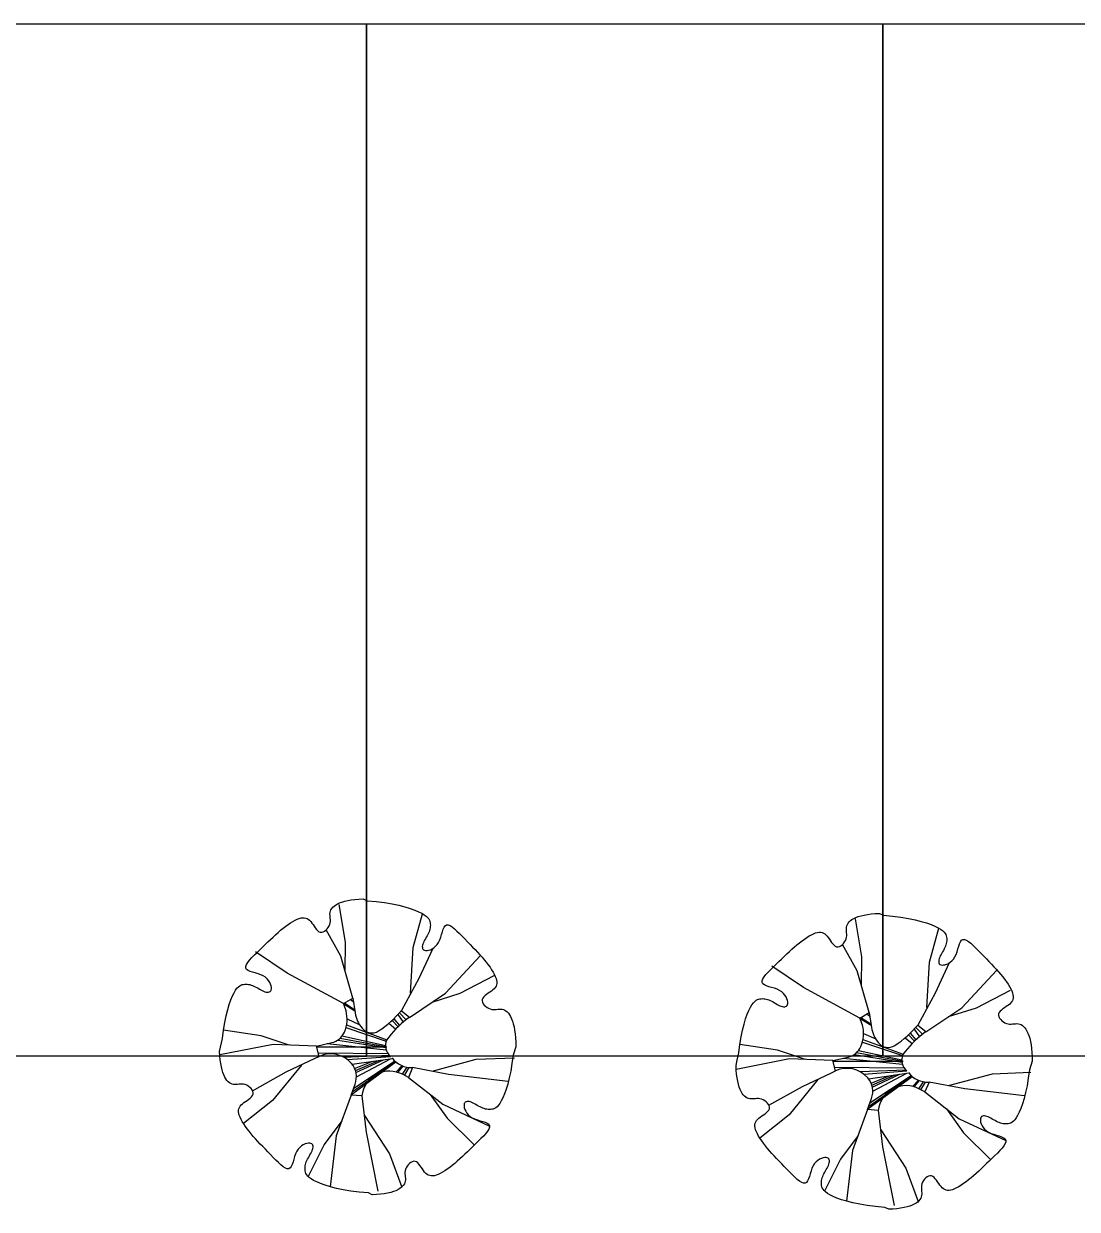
# Model space of a CAD drawing. Extents: x -93062 to 326984, y -142534 to 91021.
# Drawn here: x -54438.2 to -54199.2, y 80836.2 to 81105.2 of the extents above; entities that cross this region are included whole.
import ezdxf
from ezdxf.enums import TextEntityAlignment as Align

# ---------------------------------------------------------------- set-up
doc = ezdxf.new("R2010")
doc.units = 0
doc.header["$LTSCALE"] = 1000
doc.header["$MEASUREMENT"] = 0
doc.layers.get('0').update_dxf_attribs({"color": 8})
doc.styles.add('COMPLEX', font='COMPLEX')
doc.styles.add('hz', font='GEDITXT', dxfattribs={"width": 0.8, "bigfont": 'DXT'})
doc.styles.add('SIMPLEX', font='GEDITXT', dxfattribs={"height": 0.2, "bigfont": 'DXT'})
doc.styles.get("Standard").update_dxf_attribs({"font": 'gbenor.shx', "bigfont": 'gbcbig.shx'})

# ---------------------------------------------------------------- blocks, each defined once
blk = doc.blocks.new('A$C672165B9')
at = {"color": 251}
for p, q in [((9402.22, 11077.97), (11289.23, 11077.98)), ((10332.87, 10518.38), (10329.02, 10541.39)), ((10374.08, 10515.11), (10379.87, 10535.73)), ((10647.37, 10509.54), (10643.52, 10532.56)), ((10330.09, 10509.82), (10321.16, 10525.83)), ((10688.58, 10506.27), (10694.37, 10526.9)), ((10332.71, 10500.45), (10332.87, 10518.38)), ((10297.5, 10499.59), (10278.09, 10512.52)), ((10337.33, 10484.39), (10330.09, 10509.82)), ((10372.6, 10487.36), (10374.08, 10515.11)), ((10386.12, 10514.58), (10377.68, 10496.25)), ((10393.88, 10487.27), (10415.21, 10510.26)), ((10644.59, 10500.99), (10635.66, 10517)), ((10612, 10490.76), (10592.59, 10503.69)), ((10647.21, 10491.62), (10647.37, 10509.54)), ((10687.1, 10478.53), (10688.58, 10506.27)), ((10700.62, 10505.75), (10692.18, 10487.42)), ((10331.77, 10481), (10297.5, 10499.59)), ((10377.68, 10496.25), (10366.99, 10476.76)), ((10402.88, 10487.27), (10423.57, 10498.05)), ((10651.83, 10475.56), (10644.59, 10500.99)), ((10708.38, 10478.44), (10729.71, 10501.43)), ((10646.27, 10472.17), (10612, 10490.76)), ((10717.38, 10478.44), (10738.07, 10489.21)), ((10331.77, 10481), (10337.33, 10484.39)), ((10331.77, 10481), (10331.77, 10481)), ((10332.35, 10481.35), (10338.47, 10477.45)), ((10335.96, 10483.56), (10337.67, 10482.3)), ((10337.33, 10484.39), (10338.82, 10475.31)), ((10371.93, 10472.53), (10393.88, 10487.27)), ((10385.78, 10481.88), (10402.88, 10487.27)), ((10692.18, 10487.42), (10681.49, 10467.93)), ((10331.84, 10480.84), (10338.6, 10476.65)), ((10364.91, 10474.32), (10368.07, 10469.62)), ((10365.79, 10475.33), (10369.9, 10471.12)), ((10367.05, 10476.6), (10371.91, 10472.72)), ((10646.27, 10472.17), (10651.83, 10475.56)), ((10650.46, 10474.72), (10652.17, 10473.46)), ((10651.83, 10475.56), (10653.32, 10466.48)), ((10686.43, 10463.7), (10708.38, 10478.44)), ((10700.28, 10473.05), (10717.38, 10478.44)), ((10333.62, 10467.96), (10358.04, 10458.9)), ((10333.94, 10471.69), (10341.37, 10468.33)), ((10359.42, 10468.99), (10363.57, 10465.41)), ((10361.32, 10470.68), (10365.02, 10466.86)), ((10362.43, 10471.74), (10365.92, 10467.72)), ((10371.91, 10472.72), (10370.29, 10471.43)), ((10646.27, 10472.17), (10646.27, 10472.17)), ((10646.34, 10472), (10653.1, 10467.82)), ((10646.85, 10472.52), (10652.97, 10468.62)), ((10680.29, 10466.5), (10684.4, 10462.29)), ((10681.55, 10467.77), (10686.41, 10463.89)), ((10281.65, 10461.41), (10258.58, 10464.85)), ((10298.65, 10455.72), (10281.65, 10461.41)), ((10329.77, 10459.96), (10358.2, 10454.64)), ((10330.96, 10461.28), (10357.31, 10455.54)), ((10333.25, 10466.32), (10357.73, 10458.15)), ((10648.44, 10462.86), (10655.87, 10459.5)), ((10673.92, 10460.16), (10678.07, 10456.58)), ((10675.82, 10461.85), (10679.52, 10458.03)), ((10676.93, 10462.91), (10680.42, 10458.88)), ((10679.41, 10465.49), (10682.57, 10460.79)), ((10686.41, 10463.89), (10684.79, 10462.59)), ((10288.93, 10456.12), (10256.48, 10449.73)), ((10315.35, 10455.14), (10288.93, 10456.12)), ((10315.35, 10455.14), (10324.55, 10457.18)), ((10316.86, 10448.81), (10315.35, 10455.14)), ((10315.47, 10454.64), (10358.2, 10454.64)), ((10321.78, 10456.57), (10357.73, 10452.81)), ((10328.29, 10458.78), (10357.41, 10454.14)), ((10596.15, 10452.57), (10573.08, 10456.02)), ((10613.15, 10446.88), (10596.15, 10452.57)), ((10645.46, 10452.45), (10671.81, 10446.71)), ((10647.75, 10457.49), (10672.23, 10449.32)), ((10648.12, 10459.13), (10672.54, 10450.07)), ((10296.76, 10439.33), (10314.54, 10447.72)), ((10314.54, 10447.72), (10316.86, 10448.81)), ((10316.33, 10451.04), (10358.8, 10450.61)), ((10331.79, 10448.41), (10359.66, 10449.53)), ((10334.18, 10446.85), (10360.39, 10448.83)), ((10336.53, 10425.61), (10363.66, 10445.43)), ((10337.02, 10443.98), (10361.55, 10447.55)), ((10337.1, 10427.21), (10363.35, 10445.69)), ((10337.88, 10429.35), (10362.92, 10446.08)), ((10338.53, 10441.37), (10349.58, 10445.81)), ((10339, 10440.13), (10353.32, 10446.35)), ((10339.3, 10438.99), (10356, 10446.74)), ((10339.59, 10436.41), (10360.34, 10447.37)), ((10385.66, 10439.9), (10412.5, 10447.07)), ((10412.5, 10447.07), (10435.8, 10448.01)), ((10603.43, 10447.29), (10570.98, 10440.89)), ((10629.85, 10446.31), (10603.43, 10447.29)), ((10629.85, 10446.31), (10639.05, 10448.35)), ((10631.36, 10439.98), (10629.85, 10446.31)), ((10629.97, 10445.81), (10672.7, 10445.81)), ((10636.28, 10447.74), (10672.23, 10443.98)), ((10642.79, 10449.95), (10671.91, 10445.31)), ((10644.27, 10451.13), (10672.7, 10445.81)), ((10276.31, 10427.87), (10296.76, 10439.33)), ((10306.09, 10443.54), (10288.59, 10421.96)), ((10363.84, 10439.36), (10367.38, 10443.17)), ((10364.82, 10439.1), (10368.11, 10442.88)), ((10367.65, 10437.95), (10370.57, 10442.21)), ((10371.34, 10435.95), (10368.02, 10437.76)), ((10368.92, 10437.27), (10371.81, 10442.03)), ((10373.85, 10441.96), (10371.34, 10435.95)), ((10395.68, 10437.82), (10373.85, 10441.96)), ((10432.01, 10433.53), (10395.68, 10437.82)), ((10611.26, 10430.5), (10629.04, 10438.89)), ((10629.04, 10438.89), (10631.36, 10439.98)), ((10630.83, 10442.21), (10673.3, 10441.78)), ((10646.29, 10439.58), (10674.16, 10440.7)), ((10648.68, 10438.01), (10674.89, 10440)), ((10651.52, 10435.14), (10676.05, 10438.72)), ((10653.8, 10430.16), (10670.5, 10437.91)), ((10654.09, 10427.58), (10674.84, 10438.54)), ((10700.16, 10431.07), (10727, 10438.23)), ((10727, 10438.23), (10750.3, 10439.18)), ((10336.38, 10425.21), (10338.82, 10431.93)), ((10371.34, 10435.95), (10392.15, 10419.64)), ((10590.81, 10419.03), (10611.26, 10430.5)), ((10620.59, 10434.71), (10603.09, 10413.13)), ((10651.03, 10416.78), (10678.16, 10436.6)), ((10651.6, 10418.37), (10677.85, 10436.86)), ((10652.38, 10420.52), (10677.42, 10437.25)), ((10653.03, 10432.54), (10664.08, 10436.97)), ((10653.5, 10431.3), (10667.82, 10437.52)), ((10678.34, 10430.53), (10681.88, 10434.33)), ((10679.32, 10430.26), (10682.61, 10434.05)), ((10682.15, 10429.12), (10685.07, 10433.37)), ((10683.42, 10428.44), (10686.31, 10433.2)), ((10688.35, 10433.13), (10685.84, 10427.12)), ((10710.18, 10428.98), (10688.35, 10433.13)), ((10336.38, 10425.21), (10327.29, 10400.38)), ((10342.86, 10424.69), (10336.38, 10425.21)), ((10345.67, 10402.64), (10343.04, 10424.81)), ((10384.52, 10425.67), (10394.93, 10411.08)), ((10685.84, 10427.12), (10682.52, 10428.93)), ((10685.84, 10427.12), (10706.65, 10410.8)), ((10746.51, 10424.7), (10710.18, 10428.98)), ((10288.59, 10421.96), (10270.81, 10407.91)), ((10392.15, 10419.64), (10420.73, 10406.4)), ((10650.88, 10416.38), (10641.79, 10391.55)), ((10650.88, 10416.38), (10653.32, 10423.1)), ((10657.36, 10415.85), (10650.88, 10416.38)), ((10660.17, 10393.81), (10657.54, 10415.98)), ((10699.02, 10416.84), (10709.43, 10402.25)), ((10330.67, 10409.5), (10320.01, 10395.09)), ((10344.55, 10412.82), (10359.66, 10389.5)), ((10394.93, 10411.08), (10411.57, 10394.73)), ((10603.09, 10413.13), (10585.31, 10399.08)), ((10706.65, 10410.8), (10735.23, 10397.56)), ((10352.82, 10366.77), (10345.67, 10402.64)), ((10659.05, 10403.98), (10674.16, 10380.67)), ((10709.43, 10402.25), (10726.07, 10385.89)), ((10320.01, 10395.09), (10310.27, 10375.56)), ((10327.29, 10400.38), (10323.57, 10369.44)), ((10645.17, 10400.67), (10634.51, 10386.26)), ((10359.66, 10389.5), (10367.2, 10369.16)), ((10641.79, 10391.55), (10638.07, 10360.61)), ((10667.32, 10357.94), (10660.17, 10393.81)), ((10634.51, 10386.26), (10624.77, 10366.73)), ((10674.16, 10380.67), (10681.7, 10360.33))]:
    blk.add_line(p, q, dxfattribs=at)
at = {"color": 251, "ltscale": 3}
for p, q in [((10031.22, 11077.97), (10345.72, 11077.97)), ((10345.72, 10448.97), (10345.72, 11077.97)), ((10345.72, 11077.97), (10660.22, 11077.97)), ((10345.72, 11077.97), (10345.72, 10448.97)), ((10660.22, 10448.97), (10660.22, 11077.98)), ((10660.22, 11077.98), (10974.72, 11077.97)), ((10660.22, 11077.97), (10660.22, 10448.97)), ((10345.72, 10448.97), (10031.22, 10448.97)), ((10660.22, 10448.97), (10345.72, 10448.97)), ((10345.72, 10448.97), (10345.72, 10448.97)), ((10974.72, 10448.97), (10660.22, 10448.97)), ((10660.22, 10448.97), (10660.22, 10448.97))]:
    blk.add_line(p, q, dxfattribs=at)
at = {"color": 251}
for points in [[(10369.18, 10377.22), (10369.24, 10376.31), (10369.33, 10375.41), (10369.4, 10374.54), (10369.42, 10373.68), (10369.35, 10372.83), (10369.15, 10372), (10368.82, 10371.2), (10368.35, 10370.41), (10367.73, 10369.66), (10366.95, 10368.93), (10366.01, 10368.25), (10364.9, 10367.6), (10363.61, 10367), (10362.14, 10366.44), (10360.48, 10365.94), (10358.63, 10365.5), (10356.59, 10365.13), (10354.35, 10364.83), (10351.92, 10364.62), (10349.29, 10364.48), (10346.86, 10365.66), (10341.31, 10366.14), (10336.23, 10366.77), (10331.63, 10367.55), (10327.49, 10368.42), (10323.81, 10369.37), (10320.58, 10370.35), (10317.79, 10371.36), (10315.45, 10372.34), (10313.54, 10373.28), (10312.01, 10374.18), (10310.83, 10375.04), (10309.94, 10375.87), (10309.3, 10376.68), (10308.86, 10377.47), (10308.58, 10378.24), (10308.42, 10379.02), (10308.32, 10379.79), (10308.29, 10380.56), (10308.32, 10381.34), (10308.42, 10382.12), (10308.58, 10382.91), (10308.8, 10383.71), (10309.09, 10384.53), (10309.45, 10385.35), (10309.86, 10386.19), (10310.32, 10387.05), (10310.8, 10387.9), (10311.29, 10388.76), (10311.76, 10389.6), (10312.2, 10390.43), (10312.58, 10391.25), (10312.88, 10392.03), (10313.09, 10392.78), (10313.19, 10393.49), (10313.18, 10394.14), (10313.05, 10394.71), (10312.79, 10395.19), (10312.4, 10395.57), (10311.86, 10395.84), (10311.16, 10395.97), (10310.32, 10395.96), (10309.35, 10395.8), (10308.3, 10395.47), (10307.21, 10394.96), (10306.13, 10394.28), (10305.08, 10393.39), (10304.11, 10392.31), (10303.27, 10391), (10302.57, 10389.49), (10301.99, 10387.85), (10301.48, 10386.17), (10300.99, 10384.54), (10300.5, 10383.05), (10299.94, 10381.8), (10299.27, 10380.89), (10298.46, 10380.39), (10297.47, 10380.38), (10296.31, 10380.81), (10295.01, 10381.62), (10293.59, 10382.74), (10292.09, 10384.1), (10290.52, 10385.64), (10288.92, 10387.28), (10287.31, 10388.95), (10285.71, 10390.6), (10284.13, 10392.23), (10282.58, 10393.83), (10281.06, 10395.41), (10279.59, 10396.98), (10278.16, 10398.53), (10276.78, 10400.08), (10275.47, 10401.62), (10274.21, 10403.16), (10273.04, 10404.69), (10271.95, 10406.19), (10270.96, 10407.66), (10270.09, 10409.08), (10269.34, 10410.44), (10268.72, 10411.72), (10268.26, 10412.93), (10267.95, 10414.03), (10267.8, 10415.06), (10267.81, 10416), (10267.98, 10416.89), (10268.3, 10417.71), (10268.76, 10418.49), (10269.38, 10419.23), (10270.15, 10419.95), (10271.05, 10420.65), (10272.03, 10421.34), (10273.05, 10422.03), (10274.05, 10422.73), (10274.97, 10423.45), (10275.74, 10424.19), (10276.33, 10424.96), (10276.67, 10425.77), (10276.71, 10426.62), (10276.5, 10427.5), (10276.05, 10428.36), (10275.42, 10429.19), (10274.65, 10429.96), (10273.77, 10430.63), (10272.83, 10431.19), (10271.86, 10431.59), (10270.9, 10431.83), (10269.96, 10431.93), (10269.04, 10431.93), (10268.13, 10431.87), (10267.24, 10431.78), (10266.36, 10431.71), (10265.5, 10431.69), (10264.65, 10431.76), (10263.83, 10431.96), (10263.02, 10432.29), (10262.23, 10432.76), (10261.48, 10433.38), (10260.76, 10434.16), (10260.07, 10435.1), (10259.42, 10436.21), (10258.82, 10437.5), (10258.26, 10438.97), (10257.76, 10440.63), (10257.33, 10442.48), (10256.95, 10444.52), (10256.66, 10446.76), (10256.44, 10449.19), (10256.31, 10451.82), (10256.79, 10454.49), (10257.96, 10459.8), (10258.6, 10464.88), (10259.37, 10469.48), (10260.24, 10473.62), (10261.19, 10477.31), (10262.18, 10480.53), (10263.18, 10483.32), (10264.16, 10485.66), (10265.1, 10487.57), (10266, 10489.1), (10266.86, 10490.28), (10267.69, 10491.17), (10268.5, 10491.81), (10269.29, 10492.25), (10270.07, 10492.53), (10270.84, 10492.7), (10271.61, 10492.79), (10272.38, 10492.82), (10273.16, 10492.79), (10273.94, 10492.7), (10274.73, 10492.53), (10275.53, 10492.31), (10276.35, 10492.02), (10277.17, 10491.67), (10278.02, 10491.25), (10278.87, 10490.79), (10279.72, 10490.31), (10280.58, 10489.82), (10281.42, 10489.35), (10282.26, 10488.91), (10283.07, 10488.54), (10283.85, 10488.23), (10284.61, 10488.03), (10285.31, 10487.92), (10285.96, 10487.93), (10286.53, 10488.06), (10287.01, 10488.32), (10287.39, 10488.72), (10287.66, 10489.26), (10287.79, 10489.95), (10287.78, 10490.8), (10287.62, 10491.76), (10287.29, 10492.81), (10286.79, 10493.9), (10286.1, 10494.98), (10285.22, 10496.03), (10284.13, 10497), (10282.83, 10497.84), (10281.32, 10498.54), (10279.67, 10499.13), (10277.99, 10499.64), (10276.36, 10500.12), (10274.88, 10500.62), (10273.63, 10501.17), (10272.71, 10501.84), (10272.21, 10502.65), (10272.2, 10503.64), (10272.63, 10504.8), (10273.44, 10506.1), (10274.56, 10507.52), (10275.92, 10509.02), (10277.46, 10510.59), (10279.1, 10512.19), (10280.77, 10513.8), (10282.43, 10515.4), (10284.05, 10516.98), (10285.65, 10518.53), (10287.24, 10520.05), (10288.8, 10521.52), (10290.36, 10522.95), (10291.9, 10524.33), (10293.44, 10525.65), (10294.98, 10526.9), (10296.51, 10528.08), (10298.01, 10529.16), (10299.48, 10530.15), (10300.9, 10531.03), (10302.26, 10531.78), (10303.54, 10532.39), (10304.75, 10532.85), (10305.86, 10533.16), (10306.88, 10533.31), (10307.83, 10533.3), (10308.71, 10533.13), (10309.53, 10532.82), (10310.31, 10532.35), (10311.05, 10531.73), (10311.77, 10530.97), (10312.47, 10530.07), (10313.16, 10529.08), (10313.85, 10528.06), (10314.55, 10527.06), (10315.27, 10526.15), (10316.01, 10525.37), (10316.78, 10524.78), (10317.59, 10524.44), (10318.45, 10524.4), (10319.32, 10524.62), (10320.19, 10525.06), (10321.02, 10525.69), (10321.78, 10526.46), (10322.46, 10527.34), (10323.01, 10528.28), (10323.41, 10529.25), (10323.65, 10530.21), (10323.75, 10531.15), (10323.75, 10532.07), (10323.69, 10532.98), (10323.61, 10533.88), (10323.53, 10534.75), (10323.51, 10535.61), (10323.59, 10536.46), (10323.78, 10537.29), (10324.11, 10538.09), (10324.58, 10538.88), (10325.2, 10539.63), (10325.98, 10540.36), (10326.92, 10541.04), (10328.03, 10541.69), (10329.32, 10542.29), (10330.8, 10542.85), (10332.46, 10543.35), (10334.31, 10543.79), (10336.35, 10544.16), (10338.58, 10544.46), (10341.01, 10544.67), (10343.64, 10544.81), (10346.07, 10543.63), (10351.63, 10543.15), (10356.7, 10542.52), (10361.31, 10541.74), (10365.45, 10540.87), (10369.13, 10539.92), (10372.36, 10538.94), (10375.14, 10537.93), (10377.48, 10536.95), (10379.39, 10536.01), (10380.92, 10535.11), (10382.1, 10534.25), (10382.99, 10533.42), (10383.63, 10532.61), (10384.07, 10531.82), (10384.35, 10531.04), (10384.52, 10530.27), (10384.61, 10529.5), (10384.65, 10528.73), (10384.61, 10527.95), (10384.52, 10527.17), (10384.36, 10526.38), (10384.13, 10525.58), (10383.84, 10524.76), (10383.49, 10523.94), (10383.07, 10523.09), (10382.61, 10522.24), (10382.13, 10521.39), (10381.64, 10520.53), (10381.17, 10519.69), (10380.74, 10518.86), (10380.36, 10518.04), (10380.05, 10517.26), (10379.85, 10516.51), (10379.74, 10515.8), (10379.75, 10515.15), (10379.88, 10514.58), (10380.14, 10514.1), (10380.54, 10513.72), (10381.08, 10513.45), (10381.77, 10513.32), (10382.62, 10513.33), (10383.58, 10513.49), (10384.63, 10513.82), (10385.72, 10514.32), (10386.81, 10515.01), (10387.85, 10515.9), (10388.82, 10516.98), (10389.67, 10518.29), (10390.36, 10519.8), (10390.95, 10521.44), (10391.46, 10523.12), (10391.94, 10524.75), (10392.44, 10526.24), (10393, 10527.49), (10393.66, 10528.4), (10394.47, 10528.9), (10395.46, 10528.91), (10396.62, 10528.48), (10397.92, 10527.67), (10399.34, 10526.55), (10400.84, 10525.19), (10402.41, 10523.65), (10404.01, 10522.01), (10405.63, 10520.34), (10407.23, 10518.69), (10408.8, 10517.06), (10410.35, 10515.46), (10411.87, 10513.88), (10413.34, 10512.31), (10414.77, 10510.76), (10416.15, 10509.21), (10417.47, 10507.67), (10418.72, 10506.13), (10419.9, 10504.6), (10420.98, 10503.1), (10421.97, 10501.63), (10422.85, 10500.21), (10423.6, 10498.85), (10424.21, 10497.57), (10424.68, 10496.36), (10424.98, 10495.26), (10425.13, 10494.23), (10425.12, 10493.28), (10424.95, 10492.4), (10424.64, 10491.58), (10424.17, 10490.8), (10423.55, 10490.06), (10422.79, 10489.34), (10421.89, 10488.64), (10420.9, 10487.95), (10419.88, 10487.26), (10418.88, 10486.56), (10417.97, 10485.84), (10417.19, 10485.1), (10416.6, 10484.33), (10416.27, 10483.52), (10416.22, 10482.67), (10416.44, 10481.79), (10416.88, 10480.93), (10417.51, 10480.1), (10418.28, 10479.33), (10419.16, 10478.66), (10420.1, 10478.1), (10421.07, 10477.7), (10422.03, 10477.46), (10422.97, 10477.36), (10423.9, 10477.36), (10424.8, 10477.42), (10425.7, 10477.51), (10426.57, 10477.58), (10427.43, 10477.6), (10428.28, 10477.53), (10429.11, 10477.33), (10429.92, 10477), (10430.7, 10476.53), (10431.45, 10475.91), (10432.18, 10475.13), (10432.87, 10474.19), (10433.51, 10473.08), (10434.11, 10471.79), (10434.67, 10470.32), (10435.17, 10468.66), (10435.61, 10466.81), (10435.98, 10464.77), (10436.28, 10462.53), (10436.5, 10460.1), (10436.63, 10457.47), (10436.67, 10454.64), (10434.98, 10449.49), (10434.34, 10444.41), (10433.57, 10439.81), (10432.69, 10435.67), (10431.75, 10431.98), (10430.76, 10428.76), (10429.76, 10425.97), (10428.77, 10423.63), (10427.83, 10421.72), (10426.94, 10420.19), (10426.07, 10419.01), (10425.24, 10418.12), (10424.43, 10417.48), (10423.64, 10417.04), (10422.87, 10416.76), (10422.09, 10416.59), (10421.32, 10416.5), (10420.55, 10416.47), (10419.77, 10416.5), (10418.99, 10416.59), (10418.2, 10416.76), (10417.4, 10416.98), (10416.59, 10417.27), (10415.76, 10417.62), (10414.92, 10418.04), (10414.06, 10418.5), (10413.21, 10418.98), (10412.35, 10419.47), (10411.51, 10419.94), (10410.68, 10420.38), (10409.87, 10420.75), (10409.08, 10421.06), (10408.33, 10421.26), (10407.62, 10421.37), (10406.98, 10421.36), (10406.4, 10421.23), (10405.92, 10420.97), (10405.54, 10420.57), (10405.27, 10420.03), (10405.14, 10419.34), (10405.15, 10418.49), (10405.31, 10417.53), (10405.64, 10416.48), (10406.15, 10415.39), (10406.83, 10414.31), (10407.72, 10413.26), (10408.8, 10412.29), (10410.11, 10411.45), (10411.62, 10410.75), (10413.26, 10410.16), (10414.94, 10409.65), (10416.57, 10409.17), (10418.06, 10408.67), (10419.31, 10408.12), (10420.23, 10407.45), (10420.72, 10406.64), (10420.74, 10405.65), (10420.3, 10404.49), (10419.49, 10403.19), (10418.37, 10401.77), (10417.01, 10400.27), (10415.47, 10398.7), (10413.84, 10397.1), (10412.16, 10395.49), (10410.51, 10393.89), (10408.88, 10392.31), (10407.28, 10390.76), (10405.7, 10389.24), (10404.13, 10387.77), (10402.58, 10386.34), (10401.03, 10384.96), (10399.49, 10383.64), (10397.95, 10382.39), (10396.42, 10381.21), (10394.92, 10380.13), (10393.45, 10379.14), (10392.03, 10378.26), (10390.67, 10377.51), (10389.39, 10376.9), (10388.19, 10376.44), (10387.08, 10376.13), (10386.05, 10375.98), (10385.11, 10375.99), (10384.23, 10376.16), (10383.4, 10376.47), (10382.62, 10376.94), (10381.88, 10377.56), (10381.16, 10378.32), (10380.46, 10379.22), (10379.77, 10380.21), (10379.08, 10381.23), (10378.38, 10382.23), (10377.67, 10383.14), (10376.93, 10383.92), (10376.15, 10384.51), (10375.34, 10384.85), (10374.49, 10384.89), (10373.61, 10384.67), (10372.75, 10384.23), (10371.92, 10383.6), (10371.15, 10382.83), (10370.48, 10381.95), (10369.92, 10381.01), (10369.52, 10380.04), (10369.28, 10379.08), (10369.18, 10378.14)], [(10683.68, 10368.38), (10683.74, 10367.48), (10683.83, 10366.58), (10683.9, 10365.71), (10683.92, 10364.84), (10683.85, 10364), (10683.65, 10363.17), (10683.32, 10362.36), (10682.85, 10361.58), (10682.23, 10360.83), (10681.45, 10360.1), (10680.51, 10359.41), (10679.4, 10358.77), (10678.11, 10358.17), (10676.64, 10357.61), (10674.98, 10357.11), (10673.13, 10356.67), (10671.09, 10356.3), (10668.85, 10356), (10666.42, 10355.78), (10663.79, 10355.65), (10661.36, 10356.83), (10655.81, 10357.3), (10650.73, 10357.94), (10646.13, 10358.71), (10641.99, 10359.59), (10638.31, 10360.53), (10635.08, 10361.52), (10632.29, 10362.52), (10629.95, 10363.51), (10628.04, 10364.45), (10626.51, 10365.34), (10625.33, 10366.21), (10624.44, 10367.04), (10623.8, 10367.85), (10623.36, 10368.64), (10623.08, 10369.41), (10622.92, 10370.18), (10622.82, 10370.96), (10622.79, 10371.73), (10622.82, 10372.51), (10622.92, 10373.29), (10623.08, 10374.08), (10623.3, 10374.88), (10623.59, 10375.69), (10623.95, 10376.52), (10624.36, 10377.36), (10624.82, 10378.22), (10625.3, 10379.07), (10625.79, 10379.93), (10626.26, 10380.77), (10626.7, 10381.6), (10627.08, 10382.41), (10627.38, 10383.2), (10627.59, 10383.95), (10627.69, 10384.66), (10627.68, 10385.3), (10627.55, 10385.88), (10627.29, 10386.36), (10626.9, 10386.74), (10626.36, 10387.01), (10625.66, 10387.14), (10624.82, 10387.13), (10623.85, 10386.97), (10622.8, 10386.64), (10621.71, 10386.13), (10620.63, 10385.45), (10619.58, 10384.56), (10618.61, 10383.48), (10617.77, 10382.17), (10617.07, 10380.66), (10616.49, 10379.02), (10615.98, 10377.34), (10615.49, 10375.71), (10615, 10374.22), (10614.44, 10372.97), (10613.77, 10372.05), (10612.96, 10371.55), (10611.97, 10371.54), (10610.81, 10371.98), (10609.51, 10372.79), (10608.09, 10373.91), (10606.59, 10375.27), (10605.02, 10376.81), (10603.42, 10378.44), (10601.81, 10380.12), (10600.21, 10381.77), (10598.63, 10383.4), (10597.08, 10385), (10595.56, 10386.58), (10594.09, 10388.15), (10592.66, 10389.7), (10591.28, 10391.25), (10589.97, 10392.79), (10588.71, 10394.33), (10587.54, 10395.86), (10586.45, 10397.36), (10585.46, 10398.83), (10584.59, 10400.25), (10583.84, 10401.61), (10583.22, 10402.89), (10582.76, 10404.09), (10582.45, 10405.2), (10582.3, 10406.23), (10582.31, 10407.17), (10582.48, 10408.05), (10582.8, 10408.88), (10583.26, 10409.66), (10583.88, 10410.4), (10584.65, 10411.12), (10585.54, 10411.81), (10586.53, 10412.51), (10587.55, 10413.2), (10588.55, 10413.9), (10589.47, 10414.61), (10590.24, 10415.35), (10590.83, 10416.13), (10591.17, 10416.94), (10591.21, 10417.79), (10591, 10418.67), (10590.55, 10419.53), (10589.92, 10420.36), (10589.15, 10421.13), (10588.27, 10421.8), (10587.33, 10422.36), (10586.36, 10422.76), (10585.4, 10423), (10584.46, 10423.1), (10583.54, 10423.1), (10582.63, 10423.04), (10581.74, 10422.95), (10580.86, 10422.88), (10580, 10422.86), (10579.15, 10422.93), (10578.33, 10423.13), (10577.52, 10423.46), (10576.73, 10423.93), (10575.98, 10424.55), (10575.26, 10425.33), (10574.57, 10426.27), (10573.92, 10427.38), (10573.32, 10428.67), (10572.76, 10430.14), (10572.26, 10431.8), (10571.83, 10433.65), (10571.45, 10435.69), (10571.16, 10437.93), (10570.94, 10440.36), (10570.81, 10442.99), (10571.29, 10445.66), (10572.46, 10450.97), (10573.1, 10456.05), (10573.87, 10460.65), (10574.74, 10464.79), (10575.69, 10468.47), (10576.68, 10471.7), (10577.68, 10474.49), (10578.66, 10476.83), (10579.6, 10478.74), (10580.5, 10480.27), (10581.36, 10481.45), (10582.19, 10482.34), (10583, 10482.98), (10583.79, 10483.42), (10584.57, 10483.69), (10585.34, 10483.86), (10586.11, 10483.96), (10586.88, 10483.99), (10587.66, 10483.96), (10588.44, 10483.86), (10589.23, 10483.7), (10590.03, 10483.48), (10590.85, 10483.19), (10591.67, 10482.83), (10592.52, 10482.42), (10593.37, 10481.96), (10594.22, 10481.48), (10595.08, 10480.99), (10595.92, 10480.52), (10596.76, 10480.08), (10597.57, 10479.7), (10598.35, 10479.4), (10599.11, 10479.19), (10599.81, 10479.09), (10600.46, 10479.1), (10601.03, 10479.23), (10601.51, 10479.49), (10601.89, 10479.88), (10602.16, 10480.42), (10602.29, 10481.12), (10602.28, 10481.96), (10602.12, 10482.93), (10601.79, 10483.98), (10601.29, 10485.06), (10600.6, 10486.15), (10599.72, 10487.2), (10598.63, 10488.17), (10597.33, 10489.01), (10595.82, 10489.71), (10594.17, 10490.29), (10592.49, 10490.8), (10590.86, 10491.29), (10589.38, 10491.78), (10588.13, 10492.34), (10587.21, 10493.01), (10586.71, 10493.82), (10586.7, 10494.81), (10587.13, 10495.97), (10587.94, 10497.27), (10589.06, 10498.69), (10590.42, 10500.19), (10591.96, 10501.76), (10593.6, 10503.36), (10595.27, 10504.97), (10596.93, 10506.57), (10598.55, 10508.15), (10600.15, 10509.7), (10601.74, 10511.22), (10603.3, 10512.69), (10604.86, 10514.12), (10606.4, 10515.5), (10607.94, 10516.81), (10609.48, 10518.07), (10611.01, 10519.24), (10612.51, 10520.33), (10613.98, 10521.32), (10615.4, 10522.19), (10616.76, 10522.94), (10618.04, 10523.56), (10619.25, 10524.02), (10620.36, 10524.33), (10621.38, 10524.48), (10622.33, 10524.47), (10623.21, 10524.3), (10624.03, 10523.98), (10624.81, 10523.52), (10625.55, 10522.9), (10626.27, 10522.13), (10626.97, 10521.23), (10627.66, 10520.25), (10628.35, 10519.23), (10629.05, 10518.23), (10629.77, 10517.31), (10630.51, 10516.54), (10631.28, 10515.95), (10632.09, 10515.61), (10632.95, 10515.57), (10633.82, 10515.78), (10634.69, 10516.23), (10635.52, 10516.86), (10636.28, 10517.63), (10636.96, 10518.51), (10637.51, 10519.45), (10637.91, 10520.42), (10638.15, 10521.38), (10638.25, 10522.32), (10638.25, 10523.24), (10638.19, 10524.15), (10638.11, 10525.04), (10638.03, 10525.92), (10638.01, 10526.78), (10638.09, 10527.63), (10638.28, 10528.45), (10638.61, 10529.26), (10639.08, 10530.05), (10639.7, 10530.8), (10640.48, 10531.52), (10641.42, 10532.21), (10642.53, 10532.86), (10643.82, 10533.46), (10645.3, 10534.02), (10646.96, 10534.51), (10648.81, 10534.95), (10650.85, 10535.33), (10653.08, 10535.62), (10655.51, 10535.84), (10658.14, 10535.97), (10660.57, 10534.8), (10666.13, 10534.32), (10671.2, 10533.68), (10675.81, 10532.91), (10679.95, 10532.04), (10683.63, 10531.09), (10686.86, 10530.1), (10689.64, 10529.1), (10691.98, 10528.12), (10693.89, 10527.18), (10695.42, 10526.28), (10696.6, 10525.42), (10697.49, 10524.59), (10698.13, 10523.78), (10698.57, 10522.99), (10698.85, 10522.21), (10699.02, 10521.44), (10699.11, 10520.67), (10699.15, 10519.9), (10699.11, 10519.12), (10699.02, 10518.34), (10698.86, 10517.55), (10698.63, 10516.75), (10698.34, 10515.93), (10697.99, 10515.11), (10697.57, 10514.26), (10697.11, 10513.41), (10696.63, 10512.56), (10696.14, 10511.7), (10695.67, 10510.86), (10695.24, 10510.02), (10694.86, 10509.21), (10694.55, 10508.43), (10694.35, 10507.67), (10694.24, 10506.97), (10694.25, 10506.32), (10694.38, 10505.75), (10694.64, 10505.27), (10695.04, 10504.89), (10695.58, 10504.62), (10696.27, 10504.49), (10697.12, 10504.5), (10698.08, 10504.66), (10699.13, 10504.99), (10700.22, 10505.49), (10701.31, 10506.18), (10702.35, 10507.06), (10703.32, 10508.15), (10704.17, 10509.45), (10704.86, 10510.96), (10705.45, 10512.61), (10705.96, 10514.29), (10706.44, 10515.92), (10706.94, 10517.4), (10707.5, 10518.65), (10708.16, 10519.57), (10708.97, 10520.07), (10709.96, 10520.08), (10711.12, 10519.65), (10712.42, 10518.84), (10713.84, 10517.72), (10715.34, 10516.36), (10716.91, 10514.82), (10718.51, 10513.18), (10720.13, 10511.51), (10721.73, 10509.85), (10723.3, 10508.23), (10724.85, 10506.63), (10726.37, 10505.04), (10727.84, 10503.48), (10729.27, 10501.92), (10730.65, 10500.38), (10731.97, 10498.84), (10733.22, 10497.3), (10734.4, 10495.77), (10735.48, 10494.27), (10736.47, 10492.8), (10737.35, 10491.38), (10738.1, 10490.02), (10738.71, 10488.74), (10739.18, 10487.53), (10739.48, 10486.42), (10739.63, 10485.4), (10739.62, 10484.45), (10739.45, 10483.57), (10739.14, 10482.75), (10738.67, 10481.97), (10738.05, 10481.23), (10737.29, 10480.51), (10736.39, 10479.81), (10735.4, 10479.12), (10734.38, 10478.43), (10733.38, 10477.73), (10732.47, 10477.01), (10731.69, 10476.27), (10731.1, 10475.5), (10730.77, 10474.69), (10730.72, 10473.83), (10730.94, 10472.96), (10731.38, 10472.09), (10732.01, 10471.26), (10732.78, 10470.5), (10733.66, 10469.82), (10734.6, 10469.27), (10735.57, 10468.87), (10736.53, 10468.63), (10737.47, 10468.53), (10738.4, 10468.53), (10739.3, 10468.59), (10740.2, 10468.67), (10741.07, 10468.75), (10741.93, 10468.77), (10742.78, 10468.69), (10743.61, 10468.5), (10744.42, 10468.17), (10745.2, 10467.7), (10745.95, 10467.08), (10746.68, 10466.3), (10747.37, 10465.36), (10748.01, 10464.25), (10748.61, 10462.96), (10749.17, 10461.48), (10749.67, 10459.82), (10750.11, 10457.97), (10750.48, 10455.93), (10750.78, 10453.7), (10751, 10451.27), (10751.13, 10448.64), (10751.17, 10445.81), (10749.48, 10440.65), (10748.84, 10435.58), (10748.07, 10430.97), (10747.19, 10426.83), (10746.25, 10423.15), (10745.26, 10419.92), (10744.26, 10417.14), (10743.27, 10414.8), (10742.33, 10412.89), (10741.44, 10411.36), (10740.57, 10410.17), (10739.74, 10409.29), (10738.93, 10408.65), (10738.14, 10408.21), (10737.37, 10407.93), (10736.59, 10407.76), (10735.82, 10407.67), (10735.05, 10407.63), (10734.27, 10407.67), (10733.49, 10407.76), (10732.7, 10407.92), (10731.9, 10408.15), (10731.09, 10408.44), (10730.26, 10408.79), (10729.42, 10409.21), (10728.56, 10409.67), (10727.71, 10410.15), (10726.85, 10410.64), (10726.01, 10411.11), (10725.18, 10411.54), (10724.36, 10411.92), (10723.58, 10412.23), (10722.83, 10412.43), (10722.12, 10412.54), (10721.48, 10412.53), (10720.9, 10412.4), (10720.42, 10412.14), (10720.04, 10411.74), (10719.77, 10411.2), (10719.64, 10410.51), (10719.65, 10409.66), (10719.81, 10408.7), (10720.14, 10407.65), (10720.65, 10406.56), (10721.33, 10405.47), (10722.22, 10404.43), (10723.3, 10403.46), (10724.61, 10402.61), (10726.12, 10401.92), (10727.76, 10401.33), (10729.44, 10400.82), (10731.07, 10400.34), (10732.56, 10399.84), (10733.81, 10399.28), (10734.73, 10398.62), (10735.22, 10397.81), (10735.24, 10396.82), (10734.8, 10395.66), (10733.99, 10394.35), (10732.87, 10392.94), (10731.51, 10391.44), (10729.97, 10389.87), (10728.34, 10388.27), (10726.66, 10386.65), (10725.01, 10385.05), (10723.38, 10383.48), (10721.78, 10381.93), (10720.2, 10380.41), (10718.63, 10378.94), (10717.08, 10377.51), (10715.53, 10376.13), (10713.99, 10374.81), (10712.45, 10373.56), (10710.92, 10372.38), (10709.42, 10371.29), (10707.95, 10370.31), (10706.53, 10369.43), (10705.17, 10368.68), (10703.89, 10368.07), (10702.69, 10367.6), (10701.58, 10367.3), (10700.55, 10367.15), (10699.61, 10367.16), (10698.73, 10367.33), (10697.9, 10367.64), (10697.12, 10368.11), (10696.38, 10368.73), (10695.66, 10369.49), (10694.96, 10370.39), (10694.27, 10371.38), (10693.58, 10372.4), (10692.88, 10373.4), (10692.17, 10374.31), (10691.43, 10375.09), (10690.65, 10375.68), (10689.84, 10376.01), (10688.99, 10376.06), (10688.11, 10375.84), (10687.25, 10375.4), (10686.42, 10374.77), (10685.65, 10374), (10684.98, 10373.12), (10684.42, 10372.18), (10684.02, 10371.21), (10683.78, 10370.25), (10683.68, 10369.31)]]:
    blk.add_lwpolyline(points, close=True, dxfattribs=at)
for centre, radius, start, end in [((10306.63, 10469.75), 27.54, 14.41784, 24.11478), ((10313.71, 10471.57), 20.23, 336.98828, 14.41784), ((10358.66, 10478.58), 20.11, 189.3639, 219.01673), ((10321.53, 10513.48), 58.43, 302.69809, 321.07695), ((10409.78, 10420.53), 64.42, 127.81286, 143.55583), ((10621.13, 10460.92), 27.54, 14.41784, 24.11478), ((10628.21, 10462.73), 20.23, 336.98828, 14.41784), ((10673.16, 10469.75), 20.11, 189.3639, 219.01673), ((10636.03, 10504.64), 58.43, 302.69809, 321.07695), ((10322.15, 10467.98), 11.06, 282.50269, 336.98828), ((10348.97, 10470.73), 7.63, 219.01673, 302.69809), ((10724.28, 10411.7), 64.42, 127.81286, 143.55583), ((10366.04, 10455.49), 8.73, 157.68965, 229.99241), ((10636.65, 10459.15), 11.06, 282.50269, 336.98828), ((10663.47, 10461.9), 7.63, 219.01673, 302.69809), ((10323.93, 10433.82), 16.57, 40.37009, 115.23654), ((10373.33, 10457.14), 15.19, 217.57759, 271.93472), ((10680.54, 10446.65), 8.73, 157.68965, 229.99241), ((10326.83, 10436.29), 12.76, 340.02297, 40.37009), ((10359.86, 10422.72), 17.11, 61.51799, 173.40488), ((10638.43, 10424.99), 16.57, 40.37009, 115.23654), ((10687.83, 10448.31), 15.19, 217.57759, 271.93472), ((10641.33, 10427.46), 12.76, 340.02297, 40.37009), ((10674.36, 10413.89), 17.11, 61.51799, 173.40488)]:
    blk.add_arc(centre, radius, start, end, dxfattribs=at)
at = {"color": 251, "style": 'SIMPLEX', "width": 0.8}
for height, p in [(75.48, (5032.78, 24516.12)), (75.48, (4692.06, 24249.17)), (251.6, (24745.22, 6386.75))]:
    blk.add_attdef('JZW', text='', height=height, rotation=359.99996, dxfattribs=at).set_placement(p, align=Align.MIDDLE)
at = {"color": 251, "style": 'COMPLEX', "width": 1.041667}
for height, p, p2 in [(135.26, (18779.91, 24022.54), (18900.67, 24022.54)), (112.72, (24159.05, 23918.05), (24259.69, 23918.05)), (112.72, (19107.71, 22514.65), (19208.35, 22514.65)), (112.72, (19107.71, 21130.84), (19208.35, 21130.84)), (112.72, (19107.71, 19910.57), (19208.35, 19910.57)), (112.72, (19107.71, 19155.77), (19208.35, 19155.77)), (112.72, (19107.71, 17646.16), (19208.35, 17646.16)), (112.72, (19107.71, 16262.35), (19208.35, 16262.35)), (112.72, (19107.71, 15255.95), (19208.35, 15255.95)), (112.72, (19107.71, 14167.04), (19208.35, 14167.04)), (112.72, (19107.71, 13933.95), (19208.35, 13933.95)), (112.72, (19107.71, 12878.32), (19208.35, 12878.32)), (146.53, (35125.95, 12740.31), (35256.78, 12740.31)), (112.72, (19107.71, 11494.51), (19208.35, 11494.51)), (112.72, (19107.71, 10274.24), (19208.35, 10274.24)), (112.72, (19107.71, 9519.44), (19208.35, 9519.44)), (112.72, (19107.71, 8009.83), (19208.35, 8009.83)), (112.72, (19107.71, 6626.02), (19208.35, 6626.02)), (112.72, (19107.71, 5619.62), (19208.35, 5619.62)), (112.72, (18534.31, 4487.41), (18634.95, 4487.41)), (135.26, (10257.2, 2831.57), (10377.97, 2831.57)), (135.26, (9845.04, 2443.53), (9965.81, 2443.53))]:
    blk.add_attdef('A', text='', height=height, dxfattribs=at).set_placement(p, p2, align=Align.FIT)
at = {"color": 251, "style": 'hz', "width": 0.8}
for p in [(16426.88, 23704.05), (10887.86, 22293.04), (14720.84, 19772.35), (17974.93, 19082.83), (25961.4, 18485.96), (38100.41, 18366.29), (11528.95, 17640.65), (26545.93, 15647.04), (10782.8, 15493.43), (17847.65, 14761.21), (11764.49, 12831.74), (14968.39, 10742.14), (5313.33, 9148.45), (25534.12, 9009.15), (3089.07, 8401.94), (26406.5, 6157.38), (17784.48, 5258.03), (29076.24, 4512.31), (15144.75, 4201.78), (37066.74, 4015.04)]:
    blk.add_attdef('9.80', p, '', height=440.3, dxfattribs=at)
at = {"color": 251, "style": 'COMPLEX', "width": 1.041667}
for height, p, p2 in [(135.26, (18273.68, 23709.59), (18273.68, 23588.83)), (146.53, (34895.1, 12644.17), (34895.1, 12513.33))]:
    blk.add_attdef('A', text='', height=height, rotation=270, dxfattribs=at).set_placement(p, p2, align=Align.FIT)
at = {"color": 251, "style": 'COMPLEX', "text_generation_flag": 4, "width": 1.041667}
for p, p2 in [((32232.53, 22773.34), (32353.3, 22773.34)), ((25004.02, 19494.97), (25124.79, 19494.97)), ((37956.46, 15917.2), (38077.23, 15917.2)), ((37584.09, 15544.83), (37704.86, 15544.83)), ((30848.72, 13137), (30969.49, 13137)), ((30933.8, 10635.54), (31054.57, 10635.54)), ((31191.91, 10370.81), (31312.68, 10370.81)), ((25004.02, 9858.63), (25124.79, 9858.63))]:
    blk.add_attdef('A', text='', height=135.26, dxfattribs=at).set_placement(p, p2, align=Align.FIT)
at = {"color": 251, "width": 0.8, "flags": 9}
for tag, p in [('YSIZE', (4070.34, 20399.76)), ('XSIZE', (4025.48, 20391)), ('YSIZE', (4113.1, 20385.46)), ('XSIZE', (4020.98, 20376.17)), ('YSIZE', (4070.34, 19770.76)), ('XSIZE', (4025.48, 19762)), ('YSIZE', (4113.1, 19756.45)), ('XSIZE', (4020.98, 19747.16)), ('YSIZE', (4070.34, 19141.75)), ('XSIZE', (4025.48, 19132.99)), ('YSIZE', (4113.1, 19127.45)), ('XSIZE', (4020.98, 19118.16)), ('YSIZE', (4070.34, 18512.75)), ('XSIZE', (4025.48, 18503.99)), ('YSIZE', (4113.1, 18498.45)), ('XSIZE', (4020.98, 18489.15)), ('YSIZE', (4070.34, 17883.75)), ('XSIZE', (4025.48, 17874.99)), ('YSIZE', (4113.1, 17869.44)), ('XSIZE', (4020.98, 17860.15)), ('YSIZE', (4395.3, 17290.85)), ('XSIZE', (4350.44, 17282.09)), ('YSIZE', (4438.06, 17276.55)), ('XSIZE', (4345.94, 17267.25)), ('YSIZE', (5105.1, 17097.67)), ('YSIZE', (5734.11, 17097.67)), ('XSIZE', (5060.24, 17088.91)), ('YSIZE', (5147.86, 17083.36)), ('XSIZE', (5689.25, 17088.91)), ('YSIZE', (5776.87, 17083.36)), ('XSIZE', (5055.74, 17074.07)), ('XSIZE', (5684.75, 17074.07))]:
    blk.add_attdef(tag, p, '', height=0.0687, dxfattribs=at)

msp = doc.modelspace()

# ---------------------------------------------------------------- block references
at = {"xscale": 0.3724428399518654, "yscale": 0.3724428399518654, "zscale": 0.3724428399518654}
msp.add_blockref('A$C672165B9', (-58213.59, 76979.33), dxfattribs=at)

doc.saveas('drawing.dxf')
